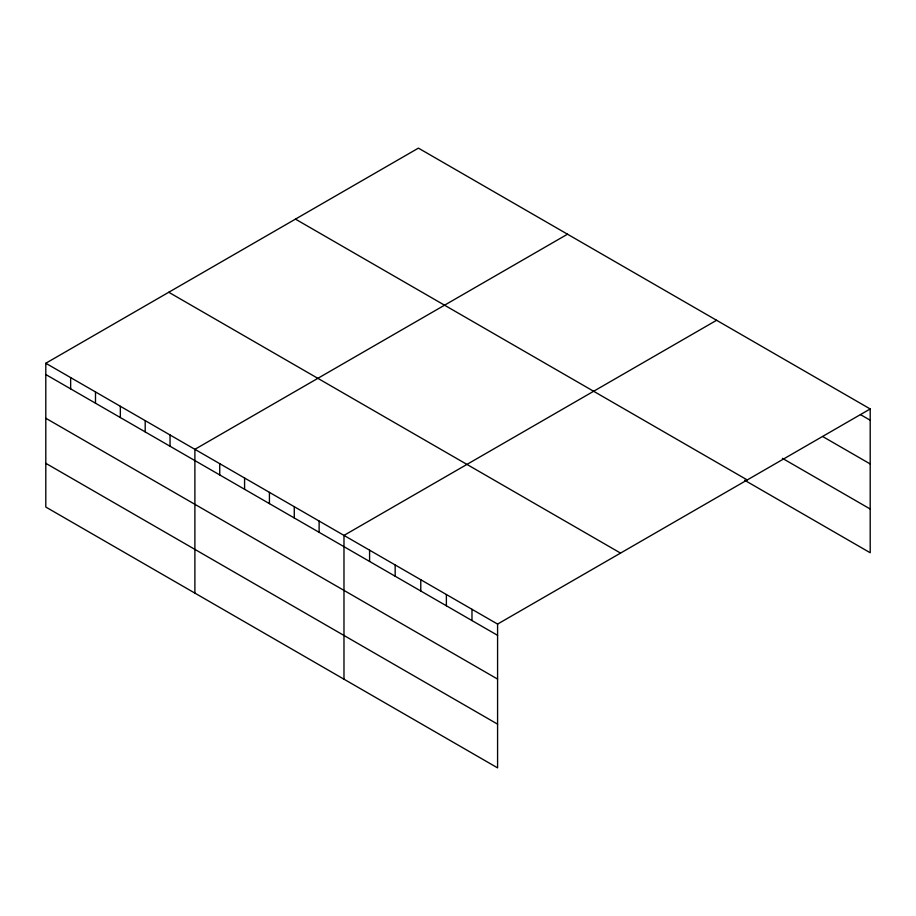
<?xml version="1.0" encoding="UTF-8"?>
<svg xmlns="http://www.w3.org/2000/svg" width="916" height="916" viewBox="0 0 916 916"><rect width="100%" height="100%" fill="white"/><g stroke="black" fill="none" stroke-linecap="round" stroke-linejoin="round"><path stroke-width="1.37" d="M45.8 363.251L497.583 624.082L497.583 767.871L45.8 507.04L45.8 363.251L418.417 148.129L870.2 408.96L870.2 552.749L744.628 480.247M567.508 234.198L194.89 449.332L194.89 593.121M716.598 320.279L343.981 535.402L343.981 679.191M497.583 624.082L870.2 408.96M860.445 414.593L870.2 420.215M822.66 436.508L870.2 463.954M782.424 458.332L870.2 509.01M295.456 219.119L747.238 479.95M168.762 292.261L620.544 553.092M45.8 374.518L497.583 635.349M45.8 418.246L497.583 679.077M45.8 463.313L497.583 724.144M471.98 609.3L471.98 620.567M446.378 594.53L446.378 605.785M420.776 579.748L420.776 591.003M395.174 564.966L395.174 576.221M369.583 550.184L369.583 561.439M319.123 521.055L319.123 532.322M294.276 506.708L294.276 517.975M269.43 492.361L269.43 503.628M244.583 478.015L244.583 489.281M219.737 463.668L219.737 474.935M170.044 434.986L170.044 446.241M145.197 420.639L145.197 431.894M120.34 406.292L120.34 417.547M95.493 391.945L95.493 403.2M70.647 377.598L70.647 388.853"/></g></svg>
